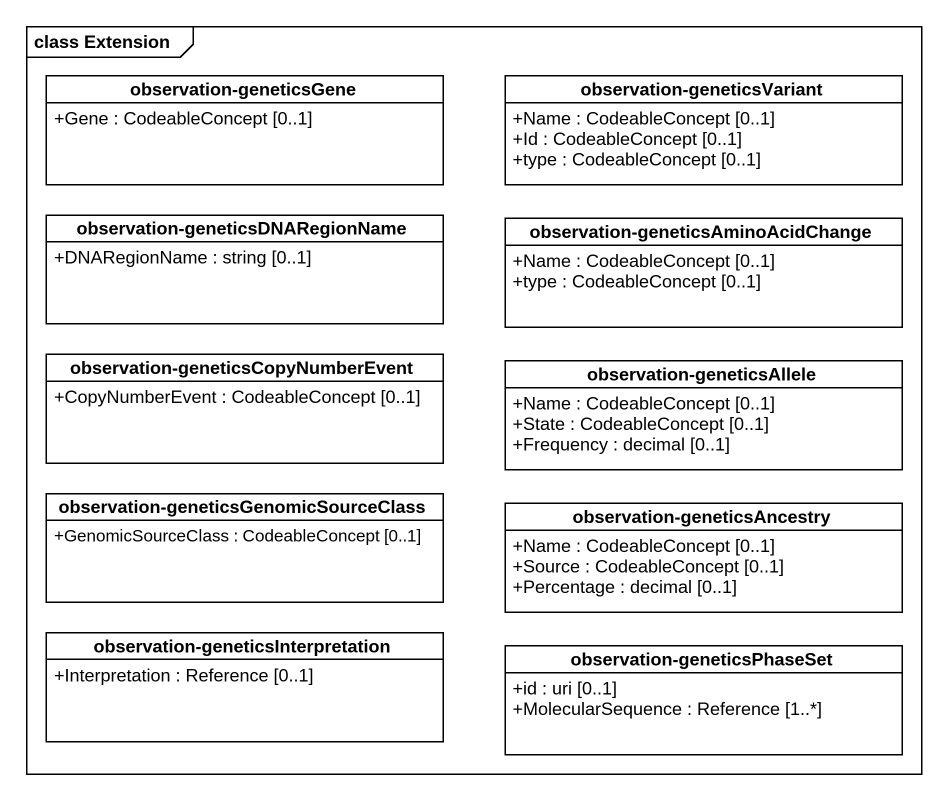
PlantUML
@startuml
mainframe class Extension
hide circle
hide empty members
skinparam classAttributeIconSize 0
class "observation-geneticsGene" as observation_geneticsGene {
  +Gene : CodeableConcept [0..1]
}
class "observation-geneticsVariant" as observation_geneticsVariant {
  +Name : CodeableConcept [0..1]
  +Id : CodeableConcept [0..1]
  +type : CodeableConcept [0..1]
}
class "observation-geneticsDNARegionName" as observation {
  +DNARegionName : string [0..1]
}
class "observation-geneticsAminoAcidChange" as observation_2 {
  +Name : CodeableConcept [0..1]
  +type : CodeableConcept [0..1]
}
class "observation-geneticsCopyNumberEvent" as observation_3 {
  +CopyNumberEvent : CodeableConcept [0..1]
}
class "observation-geneticsAllele" as observation_geneticsAllele {
  +Name : CodeableConcept [0..1]
  +State : CodeableConcept [0..1]
  +Frequency : decimal [0..1]
}
class "observation-geneticsGenomicSourceClass" as observation_4 {
  +GenomicSourceClass : CodeableConcept [0..1]
}
class "observation-geneticsAncestry" as observation_geneticsAncestry {
  +Name : CodeableConcept [0..1]
  +Source : CodeableConcept [0..1]
  +Percentage : decimal [0..1]
}
class "observation-geneticsInterpretation" as observation_5 {
  +Interpretation : Reference [0..1]
}
class "observation-geneticsPhaseSet" as observation_geneticsPhaseSet {
  +id : uri [0..1]
  +MolecularSequence : Reference [1..*]
}
@enduml
